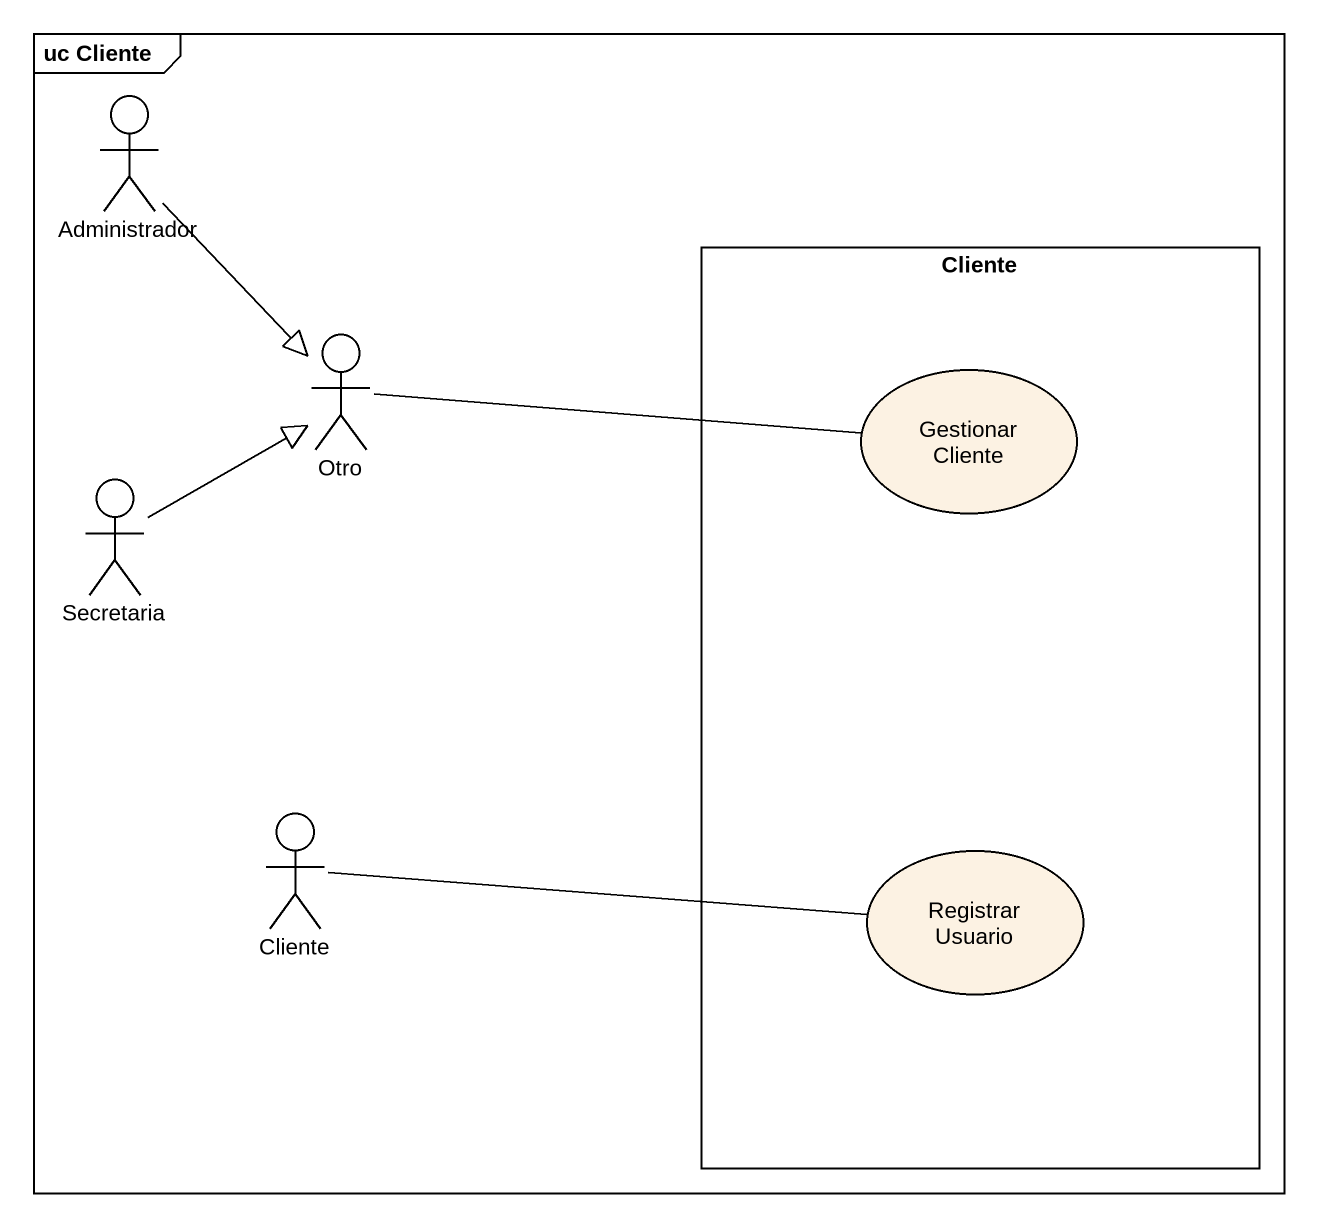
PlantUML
@startuml
mainframe uc Cliente
actor Administrador
rectangle Cliente {
  usecase "Gestionar Cliente" as Gestionar_Cliente
  usecase "Registrar Usuario" as Registrar_Usuario
}
actor Otro
actor Secretaria
actor "Cliente" as Cliente_2
Administrador --|> Otro
Otro -right- Gestionar_Cliente
Secretaria -up-|> Otro
Cliente_2 -right- Registrar_Usuario
@enduml
